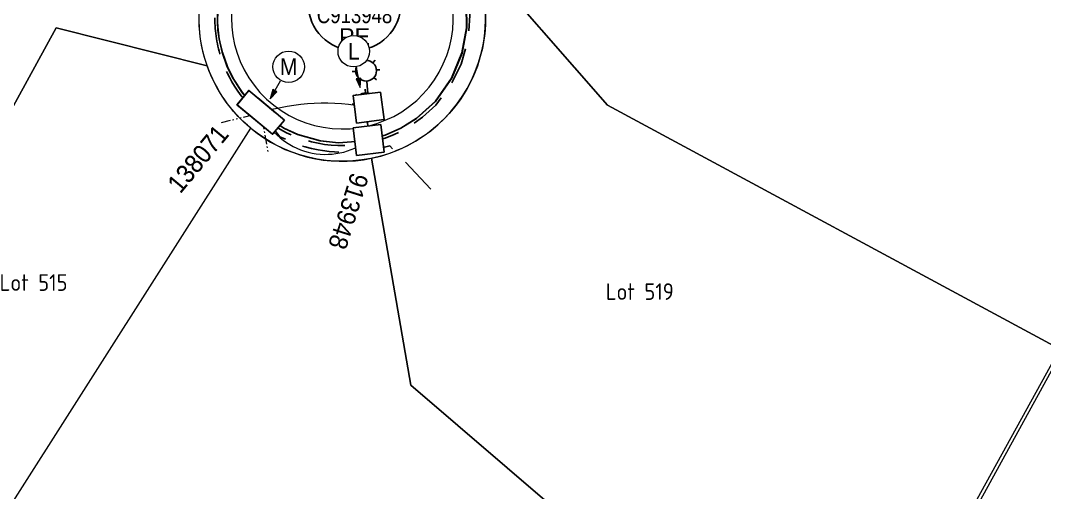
# Model space of a CAD drawing. Header units: metres. Extents: x 279683 to 1215799, y 6210454 to 24863887.
# Drawn here: x 280086.9 to 280197.7, y 6216779.8 to 6216830.9 of the extents above; entities that cross this region are included whole.
import ezdxf
from ezdxf.enums import TextEntityAlignment as Align

# ---------------------------------------------------------------- set-up
doc = ezdxf.new("R2010")
doc.units = ezdxf.units.M
doc.linetypes.add('IE Trench LV', pattern=[6, 4, -2])
doc.linetypes.add('PHANTOM2', pattern=[2.45, 1, -0.25, 0.15, -0.25, 0.15, -0.25, 0.15, -0.25])
doc.layers.get('0').update_dxf_attribs({"color": 6})
for name, color, linetype, lineweight in [('_User Miscellaneous1', 11, 'Continuous', 13), ('_User Miscellaneous6', 13, 'Continuous', 13), ('_User_LV_Exist', 5, 'Continuous', 25), ('Cadastre Developer_SP_NEW', 92, 'Continuous', 15), ('Services_SP_NEW', 2, 'PHANTOM2', 20)]:
    doc.layers.add(name, color=color, linetype=linetype, lineweight=lineweight)
doc.layers.add('_User Miscellaneous11', color=252, linetype='Continuous', lineweight=13, transparency=0.5)
for name, color, linetype in [('Equip_SP_SL_NEW', 2, 'Continuous'), ('Mains_LV_NEW_R6', 2, 'Continuous'), ('Mains_LV_New_T84', 2, 'Cable x'), ('Services_SP_NEW_UG', 2, 'IE Trench LV'), ('SupportsUG_SP_LV_NEW', 2, 'Continuous'), ('SupportsUG_SP_LV_SL_NEW', 2, 'Continuous'), ('Trench_SP_NEW', 2, 'Continuous')]:
    doc.layers.add(name, color=color, linetype=linetype)
doc.styles.add('LotNum', font='isocp.shx')
doc.styles.add('SL_LABEL', font='arial.ttf', dxfattribs={"height": 2})
doc.styles.get("Standard").update_dxf_attribs({"font": 'arial.ttf'})
doc.linetypes.add('Cable New UG', pattern='A,5.5,-0.01,["X",Standard,S=1.8,R=0,X=0,Y=-0.94],-1.7', length=7.21)
doc.linetypes.add('Cable o', pattern='A,3.5,-0.01,["O",Standard,S=1.25,R=0,X=0,Y=-0.63],-1.36', length=4.87)
doc.linetypes.add('Cable x', pattern='A,4.5,-0.01,["X",Standard,S=1.25,R=0,X=0,Y=-0.65],-1.2', length=5.71)

# ---------------------------------------------------------------- blocks, each defined once
blk = doc.blocks.new('*U305')
at = {"layer": 'Services_SP_NEW'}
for points in [[(-1.7, 0), (1.5, 3)], [(1.5, -3), (-1.7, 0)]]:
    blk.add_lwpolyline(points, dxfattribs=at)
blk = doc.blocks.new('*U261')
at = {"width": 0.9}
blk.add_attdef('ASSET_NUM', text='', height=2, dxfattribs=at).set_placement((4, 2), align=Align.MIDDLE_LEFT)
for tag, p, flags in [('SUBURB', (-2, 0), 1), ('STREETNAME', (-1.8, 0), 9), ('PARENT', (-1.6, 0), 9), ('NOTES', (-1.4, 0), 9), ('LOCATION', (-1.2, 0), 9), ('LEGEND', (-1, 0), 9), ('USAGE', (-0.8, 0), 9), ('SUPPORT_TYPE', (-0.6, 0), 9), ('STATE', (-0.4, 0), 9), ('OWNED_BY', (-0.2, 0), 9)]:
    blk.add_attdef(tag, p, '', height=0.2, rotation=270, dxfattribs=dict(flags=flags))
blk.add_wipeout([(1, 2.5), (1, -2.5), (-1, -2.5), (-1, 2.5)])
blk.add_lwpolyline([(-1, 2.5), (-1, -1.25), (-1, 1.25), (-1, -2.5), (1, -2.5), (1, 2.5)], close=True)
blk = doc.blocks.new('*U345')
at = {"ltscale": 0.1}
blk.add_circle((0, 0), 5, dxfattribs=at)
at = {"insert": (0, -2.6), "char_height": 1.8, "attachment_point": 2}
blk.add_mtext('PE', dxfattribs=at)
at = {"width": 0.8}
blk.add_attdef('SNUMBER', text='', height=1.8, dxfattribs=at).set_placement((0, 0.5), align=Align.CENTER)
at = {"flags": 1}
blk.add_attdef('Z', (0, 0), '', height=0.2, dxfattribs=at)
at = {"width": 0.8}
blk.add_attdef('CNUMBER', text='', height=1.8, dxfattribs=at).set_placement((0, -0.25), align=Align.TOP_CENTER)
blk = doc.blocks.new('COLUMN_NEW')
at = {"width": 0.9, "flags": 8}
blk.add_attdef('ASSET_NUM', text='', height=2, dxfattribs=at).set_placement((4, 2), align=Align.MIDDLE_LEFT)
at = {"flags": 1}
blk.add_attdef('Z', (-2.35, -1.81), '', height=0.2, rotation=270, dxfattribs=at)
at = {"ltscale": 10}
blk.add_wipeout([(-1.5, -1.5), (-1.5, 1.5), (1.5, 1.5), (1.5, -1.5)], dxfattribs=at)
blk.add_lwpolyline([(-1.5, 1.5), (-1.5, -1.5), (1.5, -1.5), (1.5, 1.5)], close=True)
at = {"flags": 9}
for tag, p in [('NOTES', (-2, -1.81)), ('SUBURB', (-1.8, -1.81)), ('STREETNAME', (-1.6, -1.81)), ('LOCATION', (-1.4, -1.81)), ('LEGEND', (-1.2, -1.81)), ('USAGE', (-1, -1.81)), ('STATE', (-0.8, -1.81)), ('OWNED_BY', (-0.6, -1.81)), ('COLUMN_TYPE', (-0.4, -1.81)), ('STREET_CODE', (-0.2, -1.81)), ('STRUCTURE_PLANT_NUMBER', (0.03, -1.81))]:
    blk.add_attdef(tag, text='', height=0.2, rotation=270, dxfattribs=at).set_placement(p, align=Align.MIDDLE_LEFT)
blk = doc.blocks.new('*U333')
for tag, height, rotation, flags, p in [('LANTNUMBER', 0.2, 270, 9, (-1.4, 2.6)), ('LOUTREACH', 0.2, 270, 9, (-1.4, 2.2)), ('LOUTREACHVOCAB', 0.2, 270, 9, (-1.4, 2)), ('LRATECODE', 0.2, 270, 9, (-1.4, 1.8)), ('LREMOVE', 0.2, 270, 9, (-1.4, 1.6)), ('LREPLACE', 0.2, 270, 9, (-1.4, 1.4)), ('LTYPE', 0.2, 270, 9, (-1.4, 1.2)), ('LTYPEVOCAB', 0.2, 270, 9, (-1.4, 1)), ('LEGEND', 0.2, 270, 9, (-1.4, 0.8)), ('SUBURB', 0.2, 270, 9, (-1.4, 0.6)), ('STREETNAME', 0.2, 270, 9, (-1.4, 0.4)), ('LOCATION', 0.2, 270, 9, (-1.4, 0.2)), ('LNEW', 0.2, 270, 9, (-6.4, 0)), ('LMASTVOCAB', 0.2, 270, 9, (-6.2, 0)), ('LMAST', 0.2, 270, 9, (-6, 0)), ('LLAMPVOCAB', 0.2, 270, 9, (-5.8, 0)), ('LLAMP', 0.2, 270, 9, (-5.6, 0)), ('LEXIST', 0.2, 270, 9, (-5.4, 0)), ('LCHARGE3PERCENT', 0.2, 270, 9, (-5.2, 0)), ('LCHARGE3', 0.2, 270, 9, (-5, 0)), ('LCHARGE2PERCENT', 0.2, 270, 9, (-4.8, 0)), ('LCHARGE2', 0.2, 270, 9, (-4.6, 0)), ('LCHARGE1PERCENT', 0.2, 270, 9, (-4.4, 0)), ('LCHARGE1', 0.2, 270, 9, (-4.2, 0)), ('LCATEGORY', 0.2, 270, 9, (-4, 0)), ('LBRACKETVOCAB', 0.2, 270, 9, (-3.8, 0)), ('LBRACKET', 0.2, 270, 9, (-3.6, 0)), ('LKINGHEIGHT', 0.2, 270, 9, (-3.4, 0)), ('CREPLACE', 0.2, 270, 9, (-3.2, 0)), ('CREMOVE', 0.2, 270, 9, (-3, 0)), ('CNUMBER', 0.2, 270, 9, (-2.8, 0)), ('CNEW', 0.2, 270, 9, (-2.6, 0)), ('CEXIST', 0.2, 270, 9, (-2.4, 0)), ('USAGE', 0.2, 270, 9, (-2.2, 0)), ('STATE', 0.2, 270, 9, (-2, 0)), ('OWNED_BY', 0.2, 270, 9, (-1.8, 0)), ('ORIENTATION', 0.2, 270, 9, (-1.6, 0)), ('OPERATING_VOLTAGE', 0.2, 270, 9, (-1.4, 0)), ('MAINTAINED_BY', 0.2, 270, 9, (-1.4, -0.66)), ('NOTES', 0.2, 270, 9, (-1.4, 0)), ('NO_PHASES', 0.2, 270, 9, (-1.2, 0)), ('LANTERN_TYPE', 0.2, 270, 9, (-1, 0)), ('LANTERN_PURPOSE', 0.2, 270, 9, (-0.8, 0)), ('CONTROL_TYPE', 0.2, 270, 9, (-0.6, 0)), ('CONSTRUCTED_VOLTAGE', 0.2, 270, 9, (-0.4, 0)), ('LNUMBER', 1, 329.4173, 8, (4.37, -4.91))]:
    blk.add_attdef(tag, text='', height=height, rotation=rotation, dxfattribs=dict(flags=flags)).set_placement(p, align=Align.MIDDLE_LEFT)
for tag, p, height, flags in [('OPERATED_BY', (-1.4, -0.41), 0.2, 9), ('Z', (0, 0), 0.001, 1)]:
    blk.add_attdef(tag, p, '', height=height, rotation=270, dxfattribs=dict(flags=flags))
at = {"style": 'SL_LABEL'}
for tag, height, rotation, flags, p in [('STREET_CODE', 0.001, 270, 9, (0, 0)), ('ASSET_NUM', 1, 329.4173, 8, (5.39, -3.19))]:
    blk.add_attdef(tag, text='', height=height, rotation=rotation, dxfattribs=dict(at, flags=flags)).set_placement(p, align=Align.MIDDLE_LEFT)
blk.add_wipeout([(3.75, -3.38), (2.67, -3.97), (1.44, -3.97), (0.84, -2.89), (0.84, -1.66), (1.92, -1.07), (3.15, -1.07), (3.75, -2.15)])
for p, q in [((-1.15, -0.49), (1.33, -1.95)), ((1.92, -1.07), (2.01, -1.43)), ((3.06, -1.23), (2.87, -1.55)), ((3.75, -2.15), (3.38, -2.24)), ((0.84, -2.89), (1.2, -2.8)), ((3.26, -3.09), (3.59, -3.28)), ((1.72, -3.49), (1.53, -3.81)), ((2.67, -3.97), (2.57, -3.61))]:
    blk.add_line(p, q)
blk.add_circle((2.29, -2.52), 1.12)
blk = doc.blocks.new('*U433')
h = blk.add_hatch(color=256)
h.dxf.hatch_style = 1
h.paths.add_polyline_path([(0.76, -2.91), (0.26, -3), (0.68, -3.94)])
at = {"flags": 128}
blk.add_lwpolyline([(0.76, -2.91), (0.26, -3), (0.68, -3.94), (0.76, -2.91)], dxfattribs=at)
blk.add_wipeout([(0, 1.75), (-0.02, 1.75), (-0.04, 1.75), (-0.06, 1.75), (-0.09, 1.75), (-0.11, 1.75), (-0.13, 1.75), (-0.15, 1.74), (-0.17, 1.74), (-0.19, 1.74), (-0.21, 1.74), (-0.24, 1.73), (-0.26, 1.73), (-0.28, 1.73), (-0.3, 1.72), (-0.32, 1.72), (-0.34, 1.72), (-0.36, 1.71), (-0.38, 1.71), (-0.4, 1.7), (-0.43, 1.7), (-0.45, 1.69), (-0.47, 1.69), (-0.49, 1.68), (-0.51, 1.67), (-0.53, 1.67), (-0.55, 1.66), (-0.57, 1.65), (-0.59, 1.65), (-0.61, 1.64), (-0.63, 1.63), (-0.65, 1.62), (-0.67, 1.62), (-0.69, 1.61), (-0.71, 1.6), (-0.73, 1.59), (-0.75, 1.58), (-0.77, 1.57), (-0.79, 1.56), (-0.81, 1.55), (-0.82, 1.54), (-0.84, 1.53), (-0.86, 1.52), (-0.88, 1.51), (-0.9, 1.5), (-0.92, 1.49), (-0.94, 1.48), (-0.95, 1.47), (-0.97, 1.46), (-0.99, 1.44), (-1.01, 1.43), (-1.03, 1.42), (-1.04, 1.41), (-1.06, 1.39), (-1.08, 1.38), (-1.09, 1.37), (-1.11, 1.35), (-1.13, 1.34), (-1.14, 1.33), (-1.16, 1.31), (-1.18, 1.3), (-1.19, 1.28), (-1.21, 1.27), (-1.22, 1.25), (-1.24, 1.24), (-1.25, 1.22), (-1.27, 1.21), (-1.28, 1.19), (-1.3, 1.18), (-1.31, 1.16), (-1.33, 1.14), (-1.34, 1.13), (-1.35, 1.11), (-1.37, 1.09), (-1.38, 1.08), (-1.39, 1.06), (-1.41, 1.04), (-1.42, 1.03), (-1.43, 1.01), (-1.44, 0.99), (-1.46, 0.97), (-1.47, 0.95), (-1.48, 0.94), (-1.49, 0.92), (-1.5, 0.9), (-1.51, 0.88), (-1.52, 0.86), (-1.53, 0.84), (-1.54, 0.82), (-1.55, 0.81), (-1.56, 0.79), (-1.57, 0.77), (-1.58, 0.75), (-1.59, 0.73), (-1.6, 0.71), (-1.61, 0.69), (-1.62, 0.67), (-1.62, 0.65), (-1.63, 0.63), (-1.64, 0.61), (-1.65, 0.59), (-1.65, 0.57), (-1.66, 0.55), (-1.67, 0.53), (-1.67, 0.51), (-1.68, 0.49), (-1.69, 0.47), (-1.69, 0.45), (-1.7, 0.43), (-1.7, 0.4), (-1.71, 0.38), (-1.71, 0.36), (-1.72, 0.34), (-1.72, 0.32), (-1.72, 0.3), (-1.73, 0.28), (-1.73, 0.26), (-1.73, 0.24), (-1.74, 0.21), (-1.74, 0.19), (-1.74, 0.17), (-1.74, 0.15), (-1.75, 0.13), (-1.75, 0.11), (-1.75, 0.09), (-1.75, 0.06), (-1.75, 0.04), (-1.75, 0.02), (-1.75, 0), (-1.75, -0.02), (-1.75, -0.04), (-1.75, -0.06), (-1.75, -0.09), (-1.75, -0.11), (-1.75, -0.13), (-1.74, -0.15), (-1.74, -0.17), (-1.74, -0.19), (-1.74, -0.21), (-1.73, -0.24), (-1.73, -0.26), (-1.73, -0.28), (-1.72, -0.3), (-1.72, -0.32), (-1.72, -0.34), (-1.71, -0.36), (-1.71, -0.38), (-1.7, -0.4), (-1.7, -0.43), (-1.69, -0.45), (-1.69, -0.47), (-1.68, -0.49), (-1.67, -0.51), (-1.67, -0.53), (-1.66, -0.55), (-1.65, -0.57), (-1.65, -0.59), (-1.64, -0.61), (-1.63, -0.63), (-1.62, -0.65), (-1.62, -0.67), (-1.61, -0.69), (-1.6, -0.71), (-1.59, -0.73), (-1.58, -0.75), (-1.57, -0.77), (-1.56, -0.79), (-1.55, -0.81), (-1.54, -0.82), (-1.53, -0.84), (-1.52, -0.86), (-1.51, -0.88), (-1.5, -0.9), (-1.49, -0.92), (-1.48, -0.94), (-1.47, -0.95), (-1.46, -0.97), (-1.44, -0.99), (-1.43, -1.01), (-1.42, -1.03), (-1.41, -1.04), (-1.39, -1.06), (-1.38, -1.08), (-1.37, -1.09), (-1.35, -1.11), (-1.34, -1.13), (-1.33, -1.14), (-1.31, -1.16), (-1.3, -1.18), (-1.28, -1.19), (-1.27, -1.21), (-1.25, -1.22), (-1.24, -1.24), (-1.22, -1.25), (-1.21, -1.27), (-1.19, -1.28), (-1.18, -1.3), (-1.16, -1.31), (-1.14, -1.33), (-1.13, -1.34), (-1.11, -1.35), (-1.09, -1.37), (-1.08, -1.38), (-1.06, -1.39), (-1.04, -1.41), (-1.03, -1.42), (-1.01, -1.43), (-0.99, -1.44), (-0.97, -1.46), (-0.95, -1.47), (-0.94, -1.48), (-0.92, -1.49), (-0.9, -1.5), (-0.88, -1.51), (-0.86, -1.52), (-0.84, -1.53), (-0.82, -1.54), (-0.81, -1.55), (-0.79, -1.56), (-0.77, -1.57), (-0.75, -1.58), (-0.73, -1.59), (-0.71, -1.6), (-0.69, -1.61), (-0.67, -1.62), (-0.65, -1.62), (-0.63, -1.63), (-0.61, -1.64), (-0.59, -1.65), (-0.57, -1.65), (-0.55, -1.66), (-0.53, -1.67), (-0.51, -1.67), (-0.49, -1.68), (-0.47, -1.69), (-0.45, -1.69), (-0.43, -1.7), (-0.4, -1.7), (-0.38, -1.71), (-0.36, -1.71), (-0.34, -1.72), (-0.32, -1.72), (-0.3, -1.72), (-0.28, -1.73), (-0.26, -1.73), (-0.24, -1.73), (-0.21, -1.74), (-0.19, -1.74), (-0.17, -1.74), (-0.15, -1.74), (-0.13, -1.75), (-0.11, -1.75), (-0.09, -1.75), (-0.06, -1.75), (-0.04, -1.75), (-0.02, -1.75), (0, -1.75), (0.02, -1.75), (0.04, -1.75), (0.06, -1.75), (0.09, -1.75), (0.11, -1.75), (0.13, -1.75), (0.15, -1.74), (0.17, -1.74), (0.19, -1.74), (0.21, -1.74), (0.24, -1.73), (0.26, -1.73), (0.28, -1.73), (0.3, -1.72), (0.32, -1.72), (0.34, -1.72), (0.36, -1.71), (0.38, -1.71), (0.4, -1.7), (0.43, -1.7), (0.45, -1.69), (0.47, -1.69), (0.49, -1.68), (0.51, -1.67), (0.53, -1.67), (0.55, -1.66), (0.57, -1.65), (0.59, -1.65), (0.61, -1.64), (0.63, -1.63), (0.65, -1.62), (0.67, -1.62), (0.69, -1.61), (0.71, -1.6), (0.73, -1.59), (0.75, -1.58), (0.77, -1.57), (0.79, -1.56), (0.81, -1.55), (0.82, -1.54), (0.84, -1.53), (0.86, -1.52), (0.88, -1.51), (0.9, -1.5), (0.92, -1.49), (0.94, -1.48), (0.95, -1.47), (0.97, -1.46), (0.99, -1.44), (1.01, -1.43), (1.03, -1.42), (1.04, -1.41), (1.06, -1.39), (1.08, -1.38), (1.09, -1.37), (1.11, -1.35), (1.13, -1.34), (1.14, -1.33), (1.16, -1.31), (1.18, -1.3), (1.19, -1.28), (1.21, -1.27), (1.22, -1.25), (1.24, -1.24), (1.25, -1.22), (1.27, -1.21), (1.28, -1.19), (1.3, -1.18), (1.31, -1.16), (1.33, -1.14), (1.34, -1.13), (1.35, -1.11), (1.37, -1.09), (1.38, -1.08), (1.39, -1.06), (1.41, -1.04), (1.42, -1.03), (1.43, -1.01), (1.44, -0.99), (1.46, -0.97), (1.47, -0.95), (1.48, -0.94), (1.49, -0.92), (1.5, -0.9), (1.51, -0.88), (1.52, -0.86), (1.53, -0.84), (1.54, -0.82), (1.55, -0.81), (1.56, -0.79), (1.57, -0.77), (1.58, -0.75), (1.59, -0.73), (1.6, -0.71), (1.61, -0.69), (1.62, -0.67), (1.62, -0.65), (1.63, -0.63), (1.64, -0.61), (1.65, -0.59), (1.65, -0.57), (1.66, -0.55), (1.67, -0.53), (1.67, -0.51), (1.68, -0.49), (1.69, -0.47), (1.69, -0.45), (1.7, -0.43), (1.7, -0.4), (1.71, -0.38), (1.71, -0.36), (1.72, -0.34), (1.72, -0.32), (1.72, -0.3), (1.73, -0.28), (1.73, -0.26), (1.73, -0.24), (1.74, -0.21), (1.74, -0.19), (1.74, -0.17), (1.74, -0.15), (1.75, -0.13), (1.75, -0.11), (1.75, -0.09), (1.75, -0.06), (1.75, -0.04), (1.75, -0.02), (1.75, 0), (1.75, 0.02), (1.75, 0.04), (1.75, 0.06), (1.75, 0.09), (1.75, 0.11), (1.75, 0.13), (1.74, 0.15), (1.74, 0.17), (1.74, 0.19), (1.74, 0.21), (1.73, 0.24), (1.73, 0.26), (1.73, 0.28), (1.72, 0.3), (1.72, 0.32), (1.72, 0.34), (1.71, 0.36), (1.71, 0.38), (1.7, 0.4), (1.7, 0.43), (1.69, 0.45), (1.69, 0.47), (1.68, 0.49), (1.67, 0.51), (1.67, 0.53), (1.66, 0.55), (1.65, 0.57), (1.65, 0.59), (1.64, 0.61), (1.63, 0.63), (1.62, 0.65), (1.62, 0.67), (1.61, 0.69), (1.6, 0.71), (1.59, 0.73), (1.58, 0.75), (1.57, 0.77), (1.56, 0.79), (1.55, 0.81), (1.54, 0.82), (1.53, 0.84), (1.52, 0.86), (1.51, 0.88), (1.5, 0.9), (1.49, 0.92), (1.48, 0.94), (1.47, 0.95), (1.46, 0.97), (1.44, 0.99), (1.43, 1.01), (1.42, 1.03), (1.41, 1.04), (1.39, 1.06), (1.38, 1.08), (1.37, 1.09), (1.35, 1.11), (1.34, 1.13), (1.33, 1.14), (1.31, 1.16), (1.3, 1.18), (1.28, 1.19), (1.27, 1.21), (1.25, 1.22), (1.24, 1.24), (1.22, 1.25), (1.21, 1.27), (1.19, 1.28), (1.18, 1.3), (1.16, 1.31), (1.14, 1.33), (1.13, 1.34), (1.11, 1.35), (1.09, 1.37), (1.08, 1.38), (1.06, 1.39), (1.04, 1.41), (1.03, 1.42), (1.01, 1.43), (0.99, 1.44), (0.97, 1.46), (0.95, 1.47), (0.94, 1.48), (0.92, 1.49), (0.9, 1.5), (0.88, 1.51), (0.86, 1.52), (0.84, 1.53), (0.82, 1.54), (0.81, 1.55), (0.79, 1.56), (0.77, 1.57), (0.75, 1.58), (0.73, 1.59), (0.71, 1.6), (0.69, 1.61), (0.67, 1.62), (0.65, 1.62), (0.63, 1.63), (0.61, 1.64), (0.59, 1.65), (0.57, 1.65), (0.55, 1.66), (0.53, 1.67), (0.51, 1.67), (0.49, 1.68), (0.47, 1.69), (0.45, 1.69), (0.43, 1.7), (0.4, 1.7), (0.38, 1.71), (0.36, 1.71), (0.34, 1.72), (0.32, 1.72), (0.3, 1.72), (0.28, 1.73), (0.26, 1.73), (0.24, 1.73), (0.21, 1.74), (0.19, 1.74), (0.17, 1.74), (0.15, 1.74), (0.13, 1.75), (0.11, 1.75), (0.09, 1.75), (0.06, 1.75), (0.04, 1.75), (0.02, 1.75)])
blk.add_line((0.68, -3.94), (0.3, -1.72))
blk.add_circle((0, 0), 1.7)
at = {"width": 0.9}
blk.add_attdef('CODE', text='', height=1.8, dxfattribs=at).set_placement((0, 0), align=Align.MIDDLE_CENTER)
at = {"flags": 1}
blk.add_attdef('Z', (0, 0), '', height=0.2, dxfattribs=at)
blk = doc.blocks.new('*U434')
h = blk.add_hatch(color=256)
h.dxf.hatch_style = 1
h.paths.add_polyline_path([(-1.29, -2.72), (-1.72, -2.47), (-2.01, -3.46)])
at = {"flags": 128}
blk.add_lwpolyline([(-1.29, -2.72), (-1.72, -2.47), (-2.01, -3.46), (-1.29, -2.72)], dxfattribs=at)
blk.add_wipeout([(0, 1.75), (-0.02, 1.75), (-0.04, 1.75), (-0.06, 1.75), (-0.09, 1.75), (-0.11, 1.75), (-0.13, 1.75), (-0.15, 1.74), (-0.17, 1.74), (-0.19, 1.74), (-0.21, 1.74), (-0.24, 1.73), (-0.26, 1.73), (-0.28, 1.73), (-0.3, 1.72), (-0.32, 1.72), (-0.34, 1.72), (-0.36, 1.71), (-0.38, 1.71), (-0.4, 1.7), (-0.43, 1.7), (-0.45, 1.69), (-0.47, 1.69), (-0.49, 1.68), (-0.51, 1.67), (-0.53, 1.67), (-0.55, 1.66), (-0.57, 1.65), (-0.59, 1.65), (-0.61, 1.64), (-0.63, 1.63), (-0.65, 1.62), (-0.67, 1.62), (-0.69, 1.61), (-0.71, 1.6), (-0.73, 1.59), (-0.75, 1.58), (-0.77, 1.57), (-0.79, 1.56), (-0.81, 1.55), (-0.82, 1.54), (-0.84, 1.53), (-0.86, 1.52), (-0.88, 1.51), (-0.9, 1.5), (-0.92, 1.49), (-0.94, 1.48), (-0.95, 1.47), (-0.97, 1.46), (-0.99, 1.44), (-1.01, 1.43), (-1.03, 1.42), (-1.04, 1.41), (-1.06, 1.39), (-1.08, 1.38), (-1.09, 1.37), (-1.11, 1.35), (-1.13, 1.34), (-1.14, 1.33), (-1.16, 1.31), (-1.18, 1.3), (-1.19, 1.28), (-1.21, 1.27), (-1.22, 1.25), (-1.24, 1.24), (-1.25, 1.22), (-1.27, 1.21), (-1.28, 1.19), (-1.3, 1.18), (-1.31, 1.16), (-1.33, 1.14), (-1.34, 1.13), (-1.35, 1.11), (-1.37, 1.09), (-1.38, 1.08), (-1.39, 1.06), (-1.41, 1.04), (-1.42, 1.03), (-1.43, 1.01), (-1.44, 0.99), (-1.46, 0.97), (-1.47, 0.95), (-1.48, 0.94), (-1.49, 0.92), (-1.5, 0.9), (-1.51, 0.88), (-1.52, 0.86), (-1.53, 0.84), (-1.54, 0.82), (-1.55, 0.81), (-1.56, 0.79), (-1.57, 0.77), (-1.58, 0.75), (-1.59, 0.73), (-1.6, 0.71), (-1.61, 0.69), (-1.62, 0.67), (-1.62, 0.65), (-1.63, 0.63), (-1.64, 0.61), (-1.65, 0.59), (-1.65, 0.57), (-1.66, 0.55), (-1.67, 0.53), (-1.67, 0.51), (-1.68, 0.49), (-1.69, 0.47), (-1.69, 0.45), (-1.7, 0.43), (-1.7, 0.4), (-1.71, 0.38), (-1.71, 0.36), (-1.72, 0.34), (-1.72, 0.32), (-1.72, 0.3), (-1.73, 0.28), (-1.73, 0.26), (-1.73, 0.24), (-1.74, 0.21), (-1.74, 0.19), (-1.74, 0.17), (-1.74, 0.15), (-1.75, 0.13), (-1.75, 0.11), (-1.75, 0.09), (-1.75, 0.06), (-1.75, 0.04), (-1.75, 0.02), (-1.75, 0), (-1.75, -0.02), (-1.75, -0.04), (-1.75, -0.06), (-1.75, -0.09), (-1.75, -0.11), (-1.75, -0.13), (-1.74, -0.15), (-1.74, -0.17), (-1.74, -0.19), (-1.74, -0.21), (-1.73, -0.24), (-1.73, -0.26), (-1.73, -0.28), (-1.72, -0.3), (-1.72, -0.32), (-1.72, -0.34), (-1.71, -0.36), (-1.71, -0.38), (-1.7, -0.4), (-1.7, -0.43), (-1.69, -0.45), (-1.69, -0.47), (-1.68, -0.49), (-1.67, -0.51), (-1.67, -0.53), (-1.66, -0.55), (-1.65, -0.57), (-1.65, -0.59), (-1.64, -0.61), (-1.63, -0.63), (-1.62, -0.65), (-1.62, -0.67), (-1.61, -0.69), (-1.6, -0.71), (-1.59, -0.73), (-1.58, -0.75), (-1.57, -0.77), (-1.56, -0.79), (-1.55, -0.81), (-1.54, -0.82), (-1.53, -0.84), (-1.52, -0.86), (-1.51, -0.88), (-1.5, -0.9), (-1.49, -0.92), (-1.48, -0.94), (-1.47, -0.95), (-1.46, -0.97), (-1.44, -0.99), (-1.43, -1.01), (-1.42, -1.03), (-1.41, -1.04), (-1.39, -1.06), (-1.38, -1.08), (-1.37, -1.09), (-1.35, -1.11), (-1.34, -1.13), (-1.33, -1.14), (-1.31, -1.16), (-1.3, -1.18), (-1.28, -1.19), (-1.27, -1.21), (-1.25, -1.22), (-1.24, -1.24), (-1.22, -1.25), (-1.21, -1.27), (-1.19, -1.28), (-1.18, -1.3), (-1.16, -1.31), (-1.14, -1.33), (-1.13, -1.34), (-1.11, -1.35), (-1.09, -1.37), (-1.08, -1.38), (-1.06, -1.39), (-1.04, -1.41), (-1.03, -1.42), (-1.01, -1.43), (-0.99, -1.44), (-0.97, -1.46), (-0.95, -1.47), (-0.94, -1.48), (-0.92, -1.49), (-0.9, -1.5), (-0.88, -1.51), (-0.86, -1.52), (-0.84, -1.53), (-0.82, -1.54), (-0.81, -1.55), (-0.79, -1.56), (-0.77, -1.57), (-0.75, -1.58), (-0.73, -1.59), (-0.71, -1.6), (-0.69, -1.61), (-0.67, -1.62), (-0.65, -1.62), (-0.63, -1.63), (-0.61, -1.64), (-0.59, -1.65), (-0.57, -1.65), (-0.55, -1.66), (-0.53, -1.67), (-0.51, -1.67), (-0.49, -1.68), (-0.47, -1.69), (-0.45, -1.69), (-0.43, -1.7), (-0.4, -1.7), (-0.38, -1.71), (-0.36, -1.71), (-0.34, -1.72), (-0.32, -1.72), (-0.3, -1.72), (-0.28, -1.73), (-0.26, -1.73), (-0.24, -1.73), (-0.21, -1.74), (-0.19, -1.74), (-0.17, -1.74), (-0.15, -1.74), (-0.13, -1.75), (-0.11, -1.75), (-0.09, -1.75), (-0.06, -1.75), (-0.04, -1.75), (-0.02, -1.75), (0, -1.75), (0.02, -1.75), (0.04, -1.75), (0.06, -1.75), (0.09, -1.75), (0.11, -1.75), (0.13, -1.75), (0.15, -1.74), (0.17, -1.74), (0.19, -1.74), (0.21, -1.74), (0.24, -1.73), (0.26, -1.73), (0.28, -1.73), (0.3, -1.72), (0.32, -1.72), (0.34, -1.72), (0.36, -1.71), (0.38, -1.71), (0.4, -1.7), (0.43, -1.7), (0.45, -1.69), (0.47, -1.69), (0.49, -1.68), (0.51, -1.67), (0.53, -1.67), (0.55, -1.66), (0.57, -1.65), (0.59, -1.65), (0.61, -1.64), (0.63, -1.63), (0.65, -1.62), (0.67, -1.62), (0.69, -1.61), (0.71, -1.6), (0.73, -1.59), (0.75, -1.58), (0.77, -1.57), (0.79, -1.56), (0.81, -1.55), (0.82, -1.54), (0.84, -1.53), (0.86, -1.52), (0.88, -1.51), (0.9, -1.5), (0.92, -1.49), (0.94, -1.48), (0.95, -1.47), (0.97, -1.46), (0.99, -1.44), (1.01, -1.43), (1.03, -1.42), (1.04, -1.41), (1.06, -1.39), (1.08, -1.38), (1.09, -1.37), (1.11, -1.35), (1.13, -1.34), (1.14, -1.33), (1.16, -1.31), (1.18, -1.3), (1.19, -1.28), (1.21, -1.27), (1.22, -1.25), (1.24, -1.24), (1.25, -1.22), (1.27, -1.21), (1.28, -1.19), (1.3, -1.18), (1.31, -1.16), (1.33, -1.14), (1.34, -1.13), (1.35, -1.11), (1.37, -1.09), (1.38, -1.08), (1.39, -1.06), (1.41, -1.04), (1.42, -1.03), (1.43, -1.01), (1.44, -0.99), (1.46, -0.97), (1.47, -0.95), (1.48, -0.94), (1.49, -0.92), (1.5, -0.9), (1.51, -0.88), (1.52, -0.86), (1.53, -0.84), (1.54, -0.82), (1.55, -0.81), (1.56, -0.79), (1.57, -0.77), (1.58, -0.75), (1.59, -0.73), (1.6, -0.71), (1.61, -0.69), (1.62, -0.67), (1.62, -0.65), (1.63, -0.63), (1.64, -0.61), (1.65, -0.59), (1.65, -0.57), (1.66, -0.55), (1.67, -0.53), (1.67, -0.51), (1.68, -0.49), (1.69, -0.47), (1.69, -0.45), (1.7, -0.43), (1.7, -0.4), (1.71, -0.38), (1.71, -0.36), (1.72, -0.34), (1.72, -0.32), (1.72, -0.3), (1.73, -0.28), (1.73, -0.26), (1.73, -0.24), (1.74, -0.21), (1.74, -0.19), (1.74, -0.17), (1.74, -0.15), (1.75, -0.13), (1.75, -0.11), (1.75, -0.09), (1.75, -0.06), (1.75, -0.04), (1.75, -0.02), (1.75, 0), (1.75, 0.02), (1.75, 0.04), (1.75, 0.06), (1.75, 0.09), (1.75, 0.11), (1.75, 0.13), (1.74, 0.15), (1.74, 0.17), (1.74, 0.19), (1.74, 0.21), (1.73, 0.24), (1.73, 0.26), (1.73, 0.28), (1.72, 0.3), (1.72, 0.32), (1.72, 0.34), (1.71, 0.36), (1.71, 0.38), (1.7, 0.4), (1.7, 0.43), (1.69, 0.45), (1.69, 0.47), (1.68, 0.49), (1.67, 0.51), (1.67, 0.53), (1.66, 0.55), (1.65, 0.57), (1.65, 0.59), (1.64, 0.61), (1.63, 0.63), (1.62, 0.65), (1.62, 0.67), (1.61, 0.69), (1.6, 0.71), (1.59, 0.73), (1.58, 0.75), (1.57, 0.77), (1.56, 0.79), (1.55, 0.81), (1.54, 0.82), (1.53, 0.84), (1.52, 0.86), (1.51, 0.88), (1.5, 0.9), (1.49, 0.92), (1.48, 0.94), (1.47, 0.95), (1.46, 0.97), (1.44, 0.99), (1.43, 1.01), (1.42, 1.03), (1.41, 1.04), (1.39, 1.06), (1.38, 1.08), (1.37, 1.09), (1.35, 1.11), (1.34, 1.13), (1.33, 1.14), (1.31, 1.16), (1.3, 1.18), (1.28, 1.19), (1.27, 1.21), (1.25, 1.22), (1.24, 1.24), (1.22, 1.25), (1.21, 1.27), (1.19, 1.28), (1.18, 1.3), (1.16, 1.31), (1.14, 1.33), (1.13, 1.34), (1.11, 1.35), (1.09, 1.37), (1.08, 1.38), (1.06, 1.39), (1.04, 1.41), (1.03, 1.42), (1.01, 1.43), (0.99, 1.44), (0.97, 1.46), (0.95, 1.47), (0.94, 1.48), (0.92, 1.49), (0.9, 1.5), (0.88, 1.51), (0.86, 1.52), (0.84, 1.53), (0.82, 1.54), (0.81, 1.55), (0.79, 1.56), (0.77, 1.57), (0.75, 1.58), (0.73, 1.59), (0.71, 1.6), (0.69, 1.61), (0.67, 1.62), (0.65, 1.62), (0.63, 1.63), (0.61, 1.64), (0.59, 1.65), (0.57, 1.65), (0.55, 1.66), (0.53, 1.67), (0.51, 1.67), (0.49, 1.68), (0.47, 1.69), (0.45, 1.69), (0.43, 1.7), (0.4, 1.7), (0.38, 1.71), (0.36, 1.71), (0.34, 1.72), (0.32, 1.72), (0.3, 1.72), (0.28, 1.73), (0.26, 1.73), (0.24, 1.73), (0.21, 1.74), (0.19, 1.74), (0.17, 1.74), (0.15, 1.74), (0.13, 1.75), (0.11, 1.75), (0.09, 1.75), (0.06, 1.75), (0.04, 1.75), (0.02, 1.75)])
blk.add_line((-2.01, -3.46), (-0.88, -1.51))
blk.add_circle((0, 0), 1.7)
at = {"width": 0.9}
blk.add_attdef('CODE', text='', height=1.8, dxfattribs=at).set_placement((0, 0), align=Align.MIDDLE_CENTER)
at = {"flags": 1}
blk.add_attdef('Z', (0, 0), '', height=0.2, dxfattribs=at)

msp = doc.modelspace()

# ---------------------------------------------------------------- linework, layer by layer
at = {"layer": '_User Miscellaneous11', "color": 0}
msp.add_lwpolyline([(280151.4161, 6217050.9736), (280151.9864, 6217050.8708), (280153.2455, 6217050.644, -0.01284926), (280157.4225, 6217049.8038, -0.09331104), (280169.3066, 6217044.0899), (280169.3066, 6217044.0899, -0.29356628), (280197.7398, 6216965.9965, -0.07133769), (280189.5613, 6216944.0486), (280185.6842, 6216936.937), (280167.4953, 6216903.5733), (280149.7851, 6216871.0875), (280137.68, 6216848.8832, 0.11207873), (280135.6899, 6216841.8541, 0.08566969), (280136.4719, 6216835.8948, -0.3637328), (280129.0091, 6216817.4294)], format="xyb", dxfattribs=at)
msp.add_lwpolyline([(280173.796, 6216748.8656), (280275.4968, 6216933.4496)], dxfattribs=at)
at = {"layer": '_User_LV_Exist', "linetype": 'Cable New UG', "flags": 128}
msp.add_lwpolyline([(280112.878, 6216820.9124), (280111.8701, 6216821.8796), (280110.8568, 6216823.0935), (280109.8996, 6216824.5822), (280109.2819, 6216825.8494), (280108.729, 6216827.413), (280108.4004, 6216828.859), (280108.2733, 6216829.8088), (280108.2161, 6216830.6917), (280108.235, 6216831.9576), (280108.3681, 6216833.1888), (280108.6897, 6216834.693), (280109.0474, 6216835.8061), (280109.5474, 6216836.9833), (280110.403, 6216838.5882), (280111.1042, 6216839.8745), (280111.6917, 6216840.9522), (280112.5124, 6216842.4577)], dxfattribs=at)
at = {"layer": 'Cadastre Developer_SP_NEW', "flags": 128}
msp.add_lwpolyline([(280138.7455, 6216850.8377), (280148.4864, 6216868.7054), (280219.6684, 6216831.6646), (280199.6398, 6216795.1488), (280150.4086, 6216821.6869), (280135.8829, 6216838.332, 0.01705048), (280135.748, 6216839.3675, -0.15952736), (280137.9819, 6216849.4371), (280138.7455, 6216850.8377)], format="xyb", dxfattribs=at)
for points in [[(280106.2426, 6216831.7857), (280073.3429, 6216840.2408), (280051.4356, 6216800.7586), (280068.1624, 6216788.7678), (280090.7648, 6216830.0541), (280107.1155, 6216825.943, -0.09616486)], [(280107.1155, 6216825.943), (280090.7648, 6216830.0541), (280068.1624, 6216788.7678), (280084.8436, 6216776.8095), (280111.8172, 6216819.1953, -0.13506722)]]:
    msp.add_lwpolyline(points, format="xyb", close=True, dxfattribs=at)
at = {"layer": 'Mains_LV_New_T84', "color": 2, "linetype": 'Cable New UG', "flags": 128}
msp.add_lwpolyline([(280112.8968, 6216820.902), (280111.8889, 6216821.8692), (280110.8756, 6216823.0831), (280109.9184, 6216824.5718), (280109.3007, 6216825.839), (280108.7478, 6216827.4026), (280108.4192, 6216828.8486), (280108.2921, 6216829.7984), (280108.2349, 6216830.6812), (280108.2538, 6216831.9471), (280108.3869, 6216833.1784), (280108.7085, 6216834.6825), (280109.0662, 6216835.7957), (280109.5662, 6216836.9729), (280110.4218, 6216838.5777), (280111.123, 6216839.864), (280111.7105, 6216840.9418), (280112.5312, 6216842.4473)], dxfattribs=at)
at = {"layer": 'Trench_SP_NEW', "linetype": 'IE Trench LV', "flags": 128}
msp.add_lwpolyline([(280148.9625, 6217035.8804), (280149.3655, 6217035.6566), (280150.0717, 6217035.2547), (280150.7732, 6217034.8429), (280151.1798, 6217034.5985), (280152.009, 6217034.0863), (280152.7708, 6217033.5994), (280153.3003, 6217033.2515), (280155.5883, 6217031.6538), (280157.5955, 6217030.1173), (280159.3446, 6217028.6654), (280161.0684, 6217027.1208), (280163.1863, 6217025.0506), (280164.8127, 6217023.3148), (280166.089, 6217021.8516), (280167.1865, 6217020.5138), (280169.2977, 6217017.7012), (280170.1945, 6217016.3959), (280171.2369, 6217014.7804), (280172.0208, 6217013.4868), (280173.0206, 6217011.7231), (280173.714, 6217010.4129), (280174.3754, 6217009.086), (280175.0019, 6217007.7484), (280175.6521, 6217006.2628), (280176.3634, 6217004.5002), (280176.8656, 6217003.1419), (280177.3843, 6217001.6205), (280178.2249, 6216998.8104), (280178.6797, 6216997.0361), (280178.9654, 6216995.7878), (280179.3152, 6216994.0581), (280179.5973, 6216992.4243), (280179.8076, 6216990.9846), (280180.052, 6216988.8708), (280180.233, 6216986.5543), (280180.321, 6216984.3766), (280180.3308, 6216982.272), (280180.2918, 6216980.7486), (280180.1846, 6216978.7909), (280180.0565, 6216977.2667), (280179.8559, 6216975.4768), (280179.5964, 6216973.6605), (280179.3226, 6216972.0721), (280179.0493, 6216970.6947), (280178.6525, 6216968.7436), (280178.1366, 6216966.9598), (280177.4117, 6216964.5543, -0.0539431), (280168.3475, 6216945.4572), (280158.8221, 6216927.9852), (280143.1998, 6216898.9927), (280112.3102, 6216842.6686, 0.01284741), (280108.8657, 6216836.1519, 0.0906564), (280107.928, 6216831.1128, 0.08104599), (280108.6437, 6216826.7262, 0.16008869), (280113.7958, 6216819.8202, 0.21355635), (280124.8637, 6216817.6737), (280126.3701, 6216818.117), (280127.3415, 6216818.5061), (280128.8219, 6216819.2757), (280130.3971, 6216820.3756), (280131.8271, 6216821.7081), (280133.3809, 6216823.7203), (280134.5945, 6216826.1235), (280135.3603, 6216828.9681), (280135.5247, 6216831.4147), (280135.2476, 6216833.8805), (280134.1401, 6216838.6195), (280133.9754, 6216841.1398), (280134.3336, 6216844.6201), (280135.4524, 6216848.187), (280136.814, 6216850.8465), (280138.081, 6216853.1705), (280140.5552, 6216857.7089), (280155.6667, 6216885.4277), (280161.3411, 6216895.8362), (280179.3043, 6216928.786), (280183.3442, 6216936.1964), (280187.3706, 6216943.5819), (280189.6331, 6216947.8815), (280190.5038, 6216949.7095), (280191.698, 6216952.4303), (280192.8415, 6216955.3275), (280193.7468, 6216957.888), (280194.8191, 6216961.3466), (280195.6535, 6216964.5088), (280195.6535, 6216964.5088)], format="xyb", dxfattribs=at)

# ---------------------------------------------------------------- block references
at = {"layer": '_User_LV_Exist', "linetype": 'ByBlock', "lineweight": -2}
msp.add_blockref('*U345', (280123.048, 6216832.6181), dxfattribs=at).add_auto_attribs({'SNUMBER': 'L259937', 'CNUMBER': 'C913948'})
at = {"layer": 'Services_SP_NEW', "rotation": 237.0704127909193}
msp.add_blockref('*U305', (280111.9788, 6216819.4409), dxfattribs=at)

# ---------------------------------------------------------------- texts
at = {"layer": 'Cadastre Developer_SP_NEW', "style": 'LotNum'}
for s, p in [('Lot 515', (280088.3191, 6216802.487)), ('Lot 519', (280153.907, 6216801.5102))]:
    msp.add_text(s, height=1.8, dxfattribs=at).set_placement(p, align=Align.MIDDLE_CENTER)

# ---------------------------------------------------------------- next in the draw order: block references
at = {"layer": 'Equip_SP_SL_NEW', "rotation": 124.5585994891416}
msp.add_blockref('*U333', (280123.5311, 6216818.5895), dxfattribs=at)

# ---------------------------------------------------------------- next in the draw order: linework, layer by layer
at = {"layer": '_User Miscellaneous11', "color": 0}
msp.add_lwpolyline([(280129.0091, 6216817.4294, -0.04039622), (280126.7139, 6216816.4366, -0.25753621), (280111.9728, 6216819.0676, -0.17689106), (280106.5061, 6216828.1895, -0.08478057), (280106.3987, 6216833.4072, -0.0878628), (280108.119, 6216838.532), (280111.6807, 6216845.0656), (280119.2999, 6216859.0415), (280126.9192, 6216873.0174), (280134.5384, 6216886.9932), (280142.1576, 6216900.9691), (280149.7768, 6216914.945), (280157.32, 6216928.7812), (280171.1234, 6216954.1004, 0.04695289), (280175.6675, 6216964.6917, 0.17310612), (280174.801, 6217003.8269, 0.18946485), (280145.5587, 6217035.7313), (280145.5587, 6217035.7313), (280145.4769, 6217035.7761)], format="xyb", dxfattribs=at)
at = {"layer": '_User Miscellaneous6', "lineweight": 13, "ltscale": 0.7, "transparency": 33554559, "flags": 128}
msp.add_lwpolyline([(280087.7036, 6217020.845, 0.12814574), (280088.7317, 6217024.7462, -0.18960806), (280090.8908, 6217030.1907), (280100.6901, 6217040.6611, -0.08538125), (280112.5717, 6217049.6903, -0.09947543), (280118.9997, 6217051.2334, -0.13139211), (280129.0347, 6217048.77), (280133.0754, 6217046.552), (280147.5154, 6217038.6299, -0.42994489), (280174.1962, 6216952.4252), (280111.192, 6216836.8567, 1.51899939), (280133.1426, 6216834.815, -0.20603395), (280134.607, 6216850.5585), (280186.4884, 6216945.7238, 0.33898138), (280171.6678, 6217039.0987, 0.0369518), (280164.7303, 6217043.8288), (280159.6865, 6217046.4575, 0.02602357), (280143.3352, 6217051.8339), (280134.8878, 6217054.8862, -0.19411114), (280124.2797, 6217066.6918)], format="xyb", dxfattribs=at)
at = {"layer": 'Cadastre Developer_SP_NEW', "flags": 128}
for points in [[(280135.8829, 6216838.332), (280150.4086, 6216821.6869), (280199.6398, 6216795.1488), (280175.6619, 6216751.4329), (280129.1477, 6216791.3687), (280124.8744, 6216815.9355, 0.26898591), (280136.4638, 6216826.3059, 0.16666156), (280136.2645, 6216836.5852, -0.0158812)], [(280111.8172, 6216819.1953, 0.2283857), (280124.8744, 6216815.9355), (280129.1477, 6216791.3687), (280175.6619, 6216751.4329), (280158.0608, 6216716.0945), (280124.847, 6216748.962), (280105.643, 6216761.934), (280097.642, 6216767.635), (280084.8436, 6216776.8095)]]:
    msp.add_lwpolyline(points, format="xyb", close=True, dxfattribs=at)
at = {"layer": 'Mains_LV_NEW_R6', "color": 2, "linetype": 'Cable New UG', "lineweight": 0, "flags": 128}
msp.add_lwpolyline([(280112.903, 6216820.8678, 0.47822072), (280124.5829, 6216817.9181)], format="xyb", dxfattribs=at)
at = {"layer": 'Mains_LV_New_T84', "color": 2, "linetype": 'Cable New UG', "flags": 128}
msp.add_lwpolyline([(280146.8031, 6216869.796), (280144.6092, 6216865.7718), (280140.3858, 6216858.0248), (280137.6528, 6216853.0118), (280136.2029, 6216850.3523), (280135.5329, 6216849.0821), (280135.0711, 6216848.0551), (280134.6541, 6216846.9476), (280134.2499, 6216845.5929), (280134.0373, 6216844.6685), (280133.8441, 6216843.5394), (280133.6827, 6216841.6773), (280133.7215, 6216839.7934), (280133.9399, 6216837.9248), (280134.2337, 6216836.487), (280134.5659, 6216835.2887), (280134.8933, 6216834.0999), (280135.1622, 6216832.4439), (280135.1863, 6216830.0526), (280134.6892, 6216827.337), (280133.5573, 6216824.6076), (280131.8134, 6216822.0957), (280129.7341, 6216820.243), (280128.0714, 6216819.1959), (280126.3629, 6216818.4333), (280124.1302, 6216817.8282), (280121.3229, 6216817.6188), (280119.3559, 6216817.8228), (280116.9091, 6216818.5021), (280115.4064, 6216819.1843), (280112.8968, 6216820.902)], dxfattribs=at)

# ---------------------------------------------------------------- next in the draw order: block references
at = {"layer": '_User_LV_Exist', "rotation": 124.5585994891416}
msp.add_blockref('*U333', (280123.5266, 6216822.1044), dxfattribs=at)

# ---------------------------------------------------------------- next in the draw order: linework, layer by layer
at = {"layer": '_User_LV_Exist', "linetype": 'Cable New UG', "flags": 128}
msp.add_lwpolyline([(280146.7843, 6216869.8065), (280144.5904, 6216865.7822), (280140.3669, 6216858.0352), (280137.634, 6216853.0222), (280136.1841, 6216850.3627), (280135.5141, 6216849.0925), (280135.0523, 6216848.0656), (280134.6353, 6216846.958), (280134.2311, 6216845.6033), (280134.0185, 6216844.6789), (280133.8253, 6216843.5499), (280133.6639, 6216841.6877), (280133.7027, 6216839.8039), (280133.9211, 6216837.9353), (280134.2148, 6216836.4974), (280134.5471, 6216835.2991), (280134.8745, 6216834.1103), (280135.1434, 6216832.4543), (280135.1675, 6216830.063), (280134.6704, 6216827.3474), (280133.5385, 6216824.618), (280131.7946, 6216822.1061), (280129.7153, 6216820.2534), (280128.0526, 6216819.2063), (280126.3441, 6216818.4438), (280124.1114, 6216817.8386), (280121.3041, 6216817.6293), (280119.3371, 6216817.8332), (280116.8903, 6216818.5125), (280115.3876, 6216819.1947), (280112.878, 6216820.9124)], dxfattribs=at)
at = {"layer": '_User_LV_Exist', "linetype": 'Cable o', "lineweight": 0, "flags": 128}
msp.add_lwpolyline([(280112.8842, 6216820.8782, -0.12889908), (280124.5784, 6216821.433)], format="xyb", dxfattribs=at)

# ---------------------------------------------------------------- next in the draw order: block references
at = {"layer": '_User_LV_Exist', "ltscale": 10}
ref = msp.add_blockref('*U261', (280112.878, 6216820.9124), dxfattribs=dict(at, rotation=230.2184685007577))
ref.add_attrib('ASSET_NUM', '138071', dxfattribs={"layer": '0', "height": 2, "rotation": 230.218468, "text_generation_flag": 6, "width": 0.9}).set_placement((280108.7816, 6216819.1182), align=Align.MIDDLE_RIGHT)
at = {"layer": '_User_LV_Exist', "rotation": 277.0993101147093}
msp.add_blockref('COLUMN_NEW', (280124.569, 6216821.431), dxfattribs=at)

# ---------------------------------------------------------------- next in the draw order: linework, layer by layer
at = {"layer": 'Services_SP_NEW_UG', "color": 2, "flags": 128}
msp.add_lwpolyline([(280112.8968, 6216820.902), (280114.979, 6216818.2792), (280116.3266, 6216817.6563), (280117.1231, 6216817.3634), (280117.6955, 6216817.1848), (280118.3761, 6216817.0055), (280119.1118, 6216816.8507), (280119.5989, 6216816.7699), (280120.3181, 6216816.6815), (280120.8952, 6216816.6367), (280121.3204, 6216816.6185), (280122.7213, 6216816.6468), (280124.6528, 6216816.9108), (280125.7017, 6216817.0142), (280126.8671, 6216817.2748), (280132.5182, 6216811.3486)], dxfattribs=at)

# ---------------------------------------------------------------- next in the draw order: block references
at = {"layer": '_User Miscellaneous1'}
for name, p, values in [('*U433', (280122.9595, 6216827.5278), {'CODE': 'L'}), ('*U434', (280115.9197, 6216825.8446), {'CODE': 'M'})]:
    msp.add_blockref(name, p, dxfattribs=at).add_auto_attribs(values)

# ---------------------------------------------------------------- next in the draw order: block references
at = {"layer": 'SupportsUG_SP_LV_NEW', "ltscale": 10}
ref = msp.add_blockref('*U261', (280112.8968, 6216820.902), dxfattribs=dict(at, rotation=230.2184685007577))
ref.add_attrib('ASSET_NUM', '138071', dxfattribs={"layer": '0', "height": 2, "rotation": 230.218468, "text_generation_flag": 6, "width": 0.9}).set_placement((280108.8004, 6216819.1077), align=Align.MIDDLE_RIGHT)
at = {"layer": 'SupportsUG_SP_LV_SL_NEW'}
ref = msp.add_blockref('COLUMN_NEW', (280124.5736, 6216817.9161), dxfattribs=dict(at, rotation=277.0993101147093))
ref.add_attrib('ASSET_NUM', '913948', dxfattribs={"layer": '0', "height": 2, "rotation": 252.481485, "width": 0.9}).set_placement((280123.6491, 6216814.2028), align=Align.MIDDLE_LEFT)

doc.saveas('drawing.dxf')
